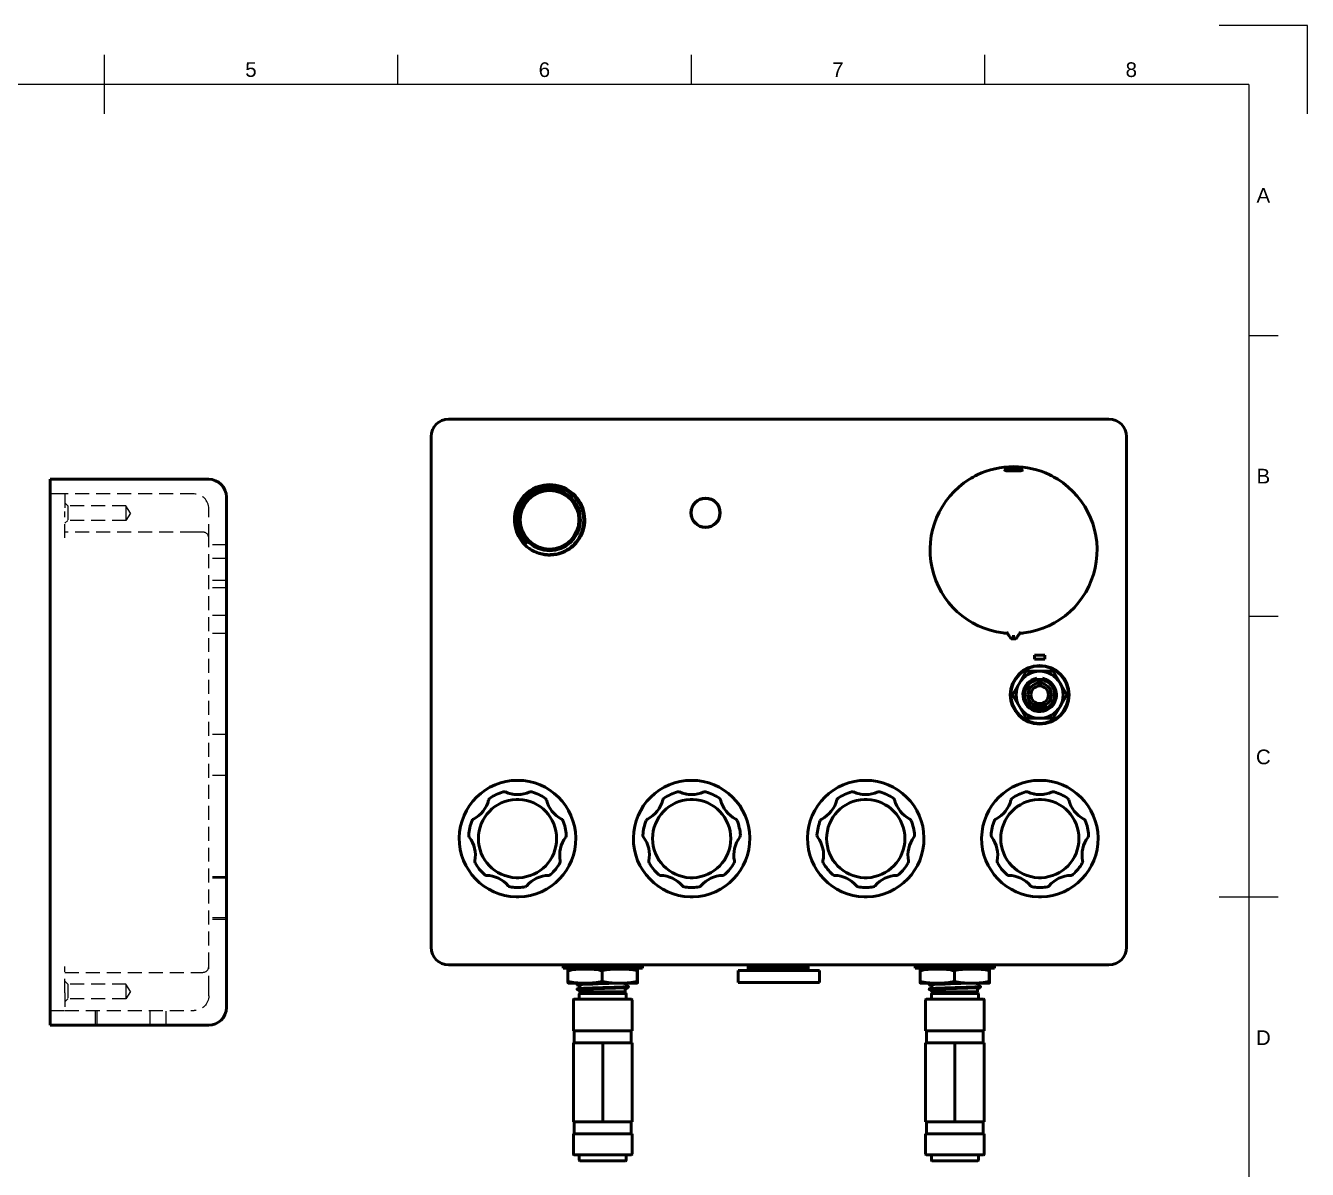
# Model space of a CAD drawing. Header units: millimetres. Extents: x 0 to 420, y 0 to 297.
# Drawn here: x 201.6 to 420, y 102.1 to 297 of the extents above; entities that cross this region are included whole.
import ezdxf
from ezdxf.enums import TextEntityAlignment as Align

# ---------------------------------------------------------------- set-up
doc = ezdxf.new("R2010")
doc.units = ezdxf.units.MM
doc.header["$LTSCALE"] = 0.75
doc.linetypes.add('HIDDEN2', pattern=[4.7625, 3.175, -1.5875])
for name, color, linetype, lineweight in [('BORDER', 7, 'Continuous', 25), ('Hidden', 7, 'HIDDEN2', 25), ('Visible', 7, 'Continuous', 50)]:
    doc.layers.add(name, color=color, linetype=linetype, lineweight=lineweight)
doc.styles.add('FusionTitle', font='arial.ttf')

# ---------------------------------------------------------------- blocks, each defined once
blk = doc.blocks.new('ISO_A3_SHEET')
at = {"layer": 'BORDER'}
for p, q in [((215, 292), (215, 282)), ((265, 292), (265, 287)), ((315, 292), (315, 287)), ((365, 292), (365, 287)), ((410, 287), (20, 287)), ((410, 287), (410, 10)), ((415, 244.16666), (410, 244.16666)), ((415, 196.33333), (410, 196.33333)), ((415, 148.5), (405, 148.5))]:
    blk.add_line(p, q, dxfattribs=at)
at = {"layer": 'Defpoints'}
for p, q in [((420, 297), (405, 297)), ((420, 282), (420, 297))]:
    blk.add_line(p, q, dxfattribs=at)
at = {"layer": 'BORDER', "style": 'FusionTitle'}
for s, p in [('5', (240, 289.5)), ('6', (290, 289.5)), ('7', (340, 289.5)), ('8', (390, 289.5)), ('A', (412.5, 268.08333)), ('B', (412.5, 220.25)), ('C', (412.5, 172.41667)), ('D', (412.5, 124.58334))]:
    blk.add_text(s, height=2.5, dxfattribs=at).set_placement(p, align=Align.MIDDLE)

msp = doc.modelspace()

# ---------------------------------------------------------------- linework, layer by layer
at = {"layer": 'Hidden', "extrusion": (1, -2e-16, 2.967e-13)}
for p, q in [((208.315, 217.213), (205.815, 217.213)), ((230.315, 217.213), (208.315, 217.213)), ((208.315, 217.213), (208.315, 214.213)), ((208.815, 215.213), (208.315, 215.713)), ((208.315, 209.713), (208.315, 214.213)), ((208.815, 215.213), (208.815, 212.713)), ((218.715, 215.213), (208.815, 215.213)), ((218.715, 215.213), (218.715, 212.713)), ((219.466, 213.963), (218.715, 215.213)), ((232.815, 213.713), (232.815, 214.713)), ((208.815, 212.713), (208.315, 212.213)), ((218.715, 212.713), (208.815, 212.713)), ((219.466, 213.963), (218.715, 212.713)), ((232.815, 209.713), (232.815, 213.713)), ((230.315, 210.713), (208.315, 210.713)), ((231.815, 210.713), (230.315, 210.713)), ((232.815, 136.713), (232.815, 209.713)), ((235.815, 208.533), (232.815, 208.533)), ((235.815, 206.233), (232.815, 206.233)), ((235.815, 202.442), (232.815, 202.442)), ((235.815, 201.233), (232.815, 201.233)), ((235.815, 196.533), (232.815, 196.533)), ((235.815, 193.442), (232.815, 193.442)), ((235.815, 176.233), (232.815, 176.233)), ((235.815, 169.233), (232.815, 169.233)), ((235.815, 151.983), (232.815, 151.983)), ((235.815, 151.733), (232.815, 151.733)), ((235.815, 144.983), (232.815, 144.983)), ((235.815, 144.733), (232.815, 144.733)), ((208.315, 132.213), (208.315, 136.713)), ((208.315, 135.713), (230.315, 135.713)), ((230.315, 135.713), (231.815, 135.713)), ((232.815, 132.713), (232.815, 136.713)), ((208.815, 133.713), (208.315, 134.213)), ((208.815, 133.713), (208.815, 131.213)), ((218.715, 133.713), (208.815, 133.713)), ((218.715, 133.713), (218.715, 131.213)), ((219.466, 132.463), (218.715, 133.713)), ((208.315, 132.213), (208.315, 129.213)), ((208.815, 131.213), (208.315, 130.713)), ((218.715, 131.213), (208.815, 131.213)), ((219.466, 132.463), (218.715, 131.213)), ((232.815, 131.713), (232.815, 132.713)), ((205.815, 129.213), (208.315, 129.213)), ((208.315, 129.213), (230.315, 129.213)), ((213.539, 126.713), (213.539, 129.213)), ((213.815, 126.713), (213.815, 129.213)), ((222.815, 126.713), (222.815, 129.213)), ((225.539, 126.713), (225.539, 129.213))]:
    msp.add_line(p, q, dxfattribs=at)
at = {"layer": 'Hidden'}
for centre, radius, start, end in [((230.315, 214.713), 2.5, 0, 90), ((231.815, 209.713), 1, 0, 90), ((231.815, 136.713), 1, 270, 0)]:
    msp.add_arc(centre, radius, start, end, dxfattribs=at)
at = {"layer": 'Hidden', "extrusion": (0, -2e-16, -1)}
msp.add_arc((-230.315, 131.713), 2.5, 180, 270, dxfattribs=at)
at = {"layer": 'Visible'}
for p, q in [((273.69, 229.979), (386.19, 229.979)), ((270.69, 139.979), (270.69, 226.979)), ((389.19, 226.979), (389.19, 139.979)), ((289.89, 218.388), (289.89, 218.715)), ((289.89, 218.105), (289.89, 218.388)), ((289.94, 218.399), (289.94, 218.723)), ((289.94, 218.399), (291.84, 218.399)), ((289.94, 217.999), (289.94, 218.399)), ((291.84, 218.399), (291.84, 218.723)), ((291.84, 217.999), (291.84, 218.399)), ((291.89, 218.715), (291.89, 218.414)), ((291.89, 218.414), (291.89, 218.105)), ((289.89, 218.105), (289.89, 217.949)), ((289.94, 217.999), (291.84, 217.999)), ((290.04, 217.799), (291.74, 217.799)), ((291.89, 217.949), (291.89, 218.105)), ((375.29, 189.749), (373.49, 189.749)), ((373.49, 189.049), (373.49, 189.749)), ((375.29, 189.049), (373.49, 189.049)), ((375.29, 189.049), (375.29, 189.749)), ((372.08, 186.999), (370.926, 184.999)), ((374.39, 186.999), (372.08, 186.999)), ((373.89, 185.637), (373.89, 185.805)), ((373.89, 185.499), (373.89, 185.637)), ((376.699, 186.999), (374.39, 186.999)), ((374.89, 185.665), (374.89, 185.805)), ((374.89, 185.665), (374.89, 185.499)), ((377.854, 184.999), (376.699, 186.999)), ((370.926, 184.999), (369.771, 182.999)), ((373.89, 185.249), (373.89, 185.499)), ((374.89, 185.249), (373.89, 185.249)), ((373.99, 185.568), (373.99, 185.487)), ((373.99, 185.487), (373.99, 185.299)), ((374.79, 185.299), (373.99, 185.299)), ((374.79, 185.487), (374.79, 185.568)), ((374.79, 185.487), (374.79, 185.299)), ((374.89, 185.499), (374.89, 185.249)), ((379.009, 182.999), (377.854, 184.999)), ((369.771, 182.999), (370.926, 180.999)), ((377.854, 180.999), (379.009, 182.999)), ((370.926, 180.999), (372.08, 178.999)), ((376.699, 178.999), (377.854, 180.999)), ((372.08, 178.999), (374.39, 178.999)), ((374.39, 178.999), (376.699, 178.999)), ((386.19, 136.979), (273.69, 136.979)), ((293.19, 136.829), (306.69, 136.829)), ((293.19, 136.409), (293.19, 136.829)), ((293.19, 136.409), (306.69, 136.409)), ((294.013, 134.139), (294.013, 135.979)), ((296.627, 136.279), (294.047, 136.279)), ((297.248, 136.279), (296.627, 136.279)), ((302.512, 136.279), (297.248, 136.279)), ((299.863, 134.139), (299.863, 135.979)), ((303.14, 136.279), (302.512, 136.279)), ((305.824, 136.279), (303.14, 136.279)), ((303.79, 136.848), (303.79, 136.916)), ((305.79, 134.139), (305.79, 135.979)), ((305.832, 136.279), (305.824, 136.279)), ((305.867, 134.139), (305.867, 135.979)), ((306.69, 136.409), (306.69, 136.829)), ((323.015, 135.999), (336.865, 135.999)), ((323.015, 133.999), (323.015, 135.999)), ((324.725, 136.979), (324.725, 136.728)), ((324.725, 136.728), (324.725, 136.346)), ((324.725, 136.346), (324.725, 135.999)), ((334.925, 136.726), (334.925, 136.979)), ((334.925, 136.348), (334.925, 136.726)), ((334.925, 135.999), (334.925, 136.348)), ((336.865, 133.999), (336.865, 135.999)), ((353.19, 136.829), (366.69, 136.829)), ((353.19, 136.409), (353.19, 136.829)), ((353.19, 136.409), (366.69, 136.409)), ((354.013, 134.139), (354.013, 135.979)), ((356.627, 136.279), (354.047, 136.279)), ((357.248, 136.279), (356.627, 136.279)), ((362.512, 136.279), (357.248, 136.279)), ((359.863, 134.139), (359.863, 135.979)), ((363.14, 136.279), (362.512, 136.279)), ((365.824, 136.279), (363.14, 136.279)), ((363.79, 136.848), (363.79, 136.916)), ((365.79, 134.139), (365.79, 135.979)), ((365.832, 136.279), (365.824, 136.279)), ((365.867, 134.139), (365.867, 135.979)), ((366.69, 136.409), (366.69, 136.829)), ((296.627, 133.879), (294.047, 133.879)), ((296.09, 133.206), (296.09, 133.275)), ((297.248, 133.879), (296.627, 133.879)), ((302.512, 133.879), (297.248, 133.879)), ((303.14, 133.879), (302.512, 133.879)), ((305.824, 133.879), (303.14, 133.879)), ((303.79, 133.608), (303.79, 133.676)), ((305.832, 133.879), (305.824, 133.879)), ((323.015, 133.999), (336.865, 133.999)), ((356.627, 133.879), (354.047, 133.879)), ((356.09, 133.206), (356.09, 133.275)), ((357.248, 133.879), (356.627, 133.879)), ((362.512, 133.879), (357.248, 133.879)), ((363.14, 133.879), (362.512, 133.879)), ((365.824, 133.879), (363.14, 133.879)), ((363.79, 133.608), (363.79, 133.676)), ((365.832, 133.879), (365.824, 133.879)), ((299.94, 131.129), (295.04, 131.129)), ((295.592, 132.78), (296.093, 132.47)), ((296.09, 132.469), (295.597, 132.775)), ((296.093, 133.208), (295.605, 132.905)), ((295.94, 131.129), (295.94, 132.029)), ((296.04, 132.129), (303.84, 132.129)), ((296.09, 132.379), (296.09, 132.469)), ((296.09, 132.379), (303.79, 132.379)), ((296.34, 132.129), (296.09, 132.379)), ((304.84, 131.129), (299.94, 131.129)), ((303.54, 132.129), (303.79, 132.379)), ((303.79, 132.379), (303.79, 132.866)), ((303.94, 131.129), (303.94, 132.029)), ((359.94, 131.129), (355.04, 131.129)), ((355.592, 132.78), (356.093, 132.47)), ((356.09, 132.469), (355.597, 132.775)), ((356.093, 133.208), (355.605, 132.905)), ((355.94, 131.129), (355.94, 132.029)), ((356.04, 132.129), (363.84, 132.129)), ((356.09, 132.379), (356.09, 132.469)), ((356.09, 132.379), (363.79, 132.379)), ((356.34, 132.129), (356.09, 132.379)), ((364.84, 131.129), (359.94, 131.129)), ((363.54, 132.129), (363.79, 132.379)), ((363.79, 132.379), (363.79, 132.866)), ((363.94, 131.129), (363.94, 132.029)), ((294.94, 131.029), (294.94, 125.729)), ((304.94, 125.729), (304.94, 131.029)), ((354.94, 131.029), (354.94, 125.729)), ((364.94, 125.729), (364.94, 131.029)), ((294.99, 125.729), (294.94, 125.729)), ((294.99, 125.729), (299.89, 125.729)), ((295.09, 125.729), (295.09, 123.729)), ((299.99, 125.729), (299.89, 125.729)), ((299.99, 125.729), (304.89, 125.729)), ((304.79, 123.729), (304.79, 125.729)), ((304.94, 125.729), (304.89, 125.729)), ((354.99, 125.729), (354.94, 125.729)), ((354.99, 125.729), (359.89, 125.729)), ((355.09, 125.729), (355.09, 123.729)), ((359.99, 125.729), (359.89, 125.729)), ((359.99, 125.729), (364.89, 125.729)), ((364.79, 123.729), (364.79, 125.729)), ((364.94, 125.729), (364.89, 125.729)), ((299.94, 123.729), (294.94, 123.729)), ((294.94, 110.229), (294.94, 123.729)), ((304.94, 123.729), (299.94, 123.729)), ((299.94, 110.229), (299.94, 123.729)), ((304.94, 110.229), (304.94, 123.729)), ((359.94, 123.729), (354.94, 123.729)), ((354.94, 110.229), (354.94, 123.729)), ((364.94, 123.729), (359.94, 123.729)), ((359.94, 110.229), (359.94, 123.729)), ((364.94, 110.229), (364.94, 123.729)), ((294.94, 110.229), (299.94, 110.229)), ((295.09, 110.229), (295.09, 108.229)), ((299.94, 110.229), (304.94, 110.229)), ((304.79, 108.229), (304.79, 110.229)), ((354.94, 110.229), (359.94, 110.229)), ((355.09, 110.229), (355.09, 108.229)), ((359.94, 110.229), (364.94, 110.229)), ((364.79, 108.229), (364.79, 110.229)), ((294.94, 108.229), (294.99, 108.229)), ((294.94, 108.229), (294.94, 104.729)), ((299.89, 108.229), (294.99, 108.229)), ((299.89, 108.229), (299.99, 108.229)), ((304.89, 108.229), (299.99, 108.229)), ((304.89, 108.229), (304.94, 108.229)), ((304.94, 104.729), (304.94, 108.229)), ((354.94, 108.229), (354.99, 108.229)), ((354.94, 108.229), (354.94, 104.729)), ((359.89, 108.229), (354.99, 108.229)), ((359.89, 108.229), (359.99, 108.229)), ((364.89, 108.229), (359.99, 108.229)), ((364.89, 108.229), (364.94, 108.229)), ((364.94, 104.729), (364.94, 108.229)), ((295.04, 104.629), (299.94, 104.629)), ((295.94, 104.629), (295.94, 103.729)), ((303.84, 103.629), (296.04, 103.629)), ((299.94, 104.629), (304.84, 104.629)), ((303.94, 104.629), (303.94, 103.729)), ((355.04, 104.629), (359.94, 104.629)), ((355.94, 104.629), (355.94, 103.729)), ((363.84, 103.629), (356.04, 103.629)), ((359.94, 104.629), (364.84, 104.629)), ((363.94, 104.629), (363.94, 103.729))]:
    msp.add_line(p, q, dxfattribs=at)
at = {"layer": 'Visible', "extrusion": (1, -2e-16, 2.967e-13)}
for p, q in [((205.815, 219.713), (232.815, 219.713)), ((205.815, 219.713), (205.815, 216.713)), ((205.815, 216.713), (205.815, 129.713)), ((235.815, 216.713), (235.815, 129.713)), ((205.815, 129.713), (205.815, 126.713)), ((232.815, 126.713), (205.815, 126.713))]:
    msp.add_line(p, q, dxfattribs=at)
at = {"layer": 'Visible', "extrusion": (0, 0, -1)}
for centre, radius in [((-290.89, 212.799), 5), ((-317.46, 213.999), 2.5), ((-317.46, 213.999), 2.45), ((-374.39, 182.999), 5), ((-374.39, 182.999), 4.9), ((-374.39, 182.999), 2), ((-374.39, 182.999), 1.5)]:
    msp.add_circle(centre, radius, dxfattribs=at)
at = {"layer": 'Visible'}
for centre, radius, start, end in [((273.69, 226.979), 3, 90, 180), ((290.89, 212.799), 6, 99.59407, 150.17132), ((290.89, 212.799), 6, 215.77411, 80.40593), ((290.959, 212.834), 5.656, 100.90139, 143.79218), ((369.94, 207.645), 14.224, 115.78057, 121.96822), ((363.774, 220.41), 0.0469, 95.89875, 115.49449), ((376.106, 220.41), 0.0469, 64.50551, 84.10125), ((369.94, 207.645), 14.224, 58.03178, 64.21943), ((290.89, 212.799), 5.25, 102.63926, 77.36074), ((289.7, 218.096), 0.179, 283.24903, 304.74413), ((290.04, 217.949), 0.15, 180, 270), ((291.74, 217.949), 0.15, 270, 0), ((292.08, 218.097), 0.18, 235.25529, 256.69651), ((290.837, 213.096), 5.809, 152.45198, 229.33693), ((290.89, 212.799), 5.621, 143.08706, 226.95411), ((369.94, 207.644), 14.223, 262.81455, 265.73131), ((370.083, 193.563), 1.038, 216.2448, 222.68348), ((369.796, 193.563), 1.038, 317.31652, 323.7552), ((351.084, 207.281), 24.24, 323.75556, 325.23887), ((369.94, 207.644), 14.223, 274.26869, 277.18545), ((374.39, 182.999), 2.85, 100.10418, 252.43099), ((374.39, 182.999), 2.85, 335.56936, 79.89583), ((374.39, 182.999), 2.6, 78.91251, 101.08749), ((374.39, 182.999), 2.5, 99.2069, 101.53696), ((374.39, 186.121), 0.75, 237.76905, 302.23095), ((374.39, 182.999), 2.5, 78.46304, 80.7931), ((374.218, 183.127), 2.448, 207.03375, 262.56275), ((374.6, 183.037), 2.44, 253.35908, 309.09359), ((285.423, 171), 5.001, 245.51907, 294.48093), ((315.09, 171), 5.001, 245.51907, 294.48093), ((344.756, 171), 5.001, 245.51907, 294.48093), ((374.423, 171), 5.001, 245.51907, 294.48093), ((275.649, 166.293), 5.001, 296.94764, 345.9095), ((295.197, 166.293), 5.001, 194.0905, 243.05236), ((305.316, 166.293), 5.001, 296.94764, 345.9095), ((324.864, 166.293), 5.001, 194.0905, 243.05236), ((334.982, 166.293), 5.001, 296.94764, 345.9095), ((354.531, 166.293), 5.001, 194.0905, 243.05236), ((364.649, 166.293), 5.001, 296.94764, 345.9095), ((384.197, 166.293), 5.001, 194.0905, 243.05236), ((273.235, 155.717), 5.001, 348.37621, 37.33808), ((297.611, 155.717), 5.001, 142.66192, 191.62379), ((302.902, 155.717), 5.001, 348.37621, 37.33808), ((327.278, 155.717), 5.001, 142.66192, 191.62379), ((332.568, 155.717), 5.001, 348.37621, 37.33808), ((356.945, 155.717), 5.001, 142.66192, 191.62379), ((362.235, 155.717), 5.001, 348.37621, 37.33808), ((386.611, 155.717), 5.001, 142.66192, 191.62379), ((279.999, 147.235), 5.001, 39.80478, 88.76665), ((290.847, 147.235), 5.001, 91.23335, 140.19522), ((309.666, 147.235), 5.001, 39.80478, 88.76665), ((320.514, 147.235), 5.001, 91.23335, 140.19522), ((339.332, 147.235), 5.001, 39.80478, 88.76665), ((350.181, 147.235), 5.001, 91.23335, 140.19522), ((368.999, 147.235), 5.001, 39.80478, 88.76665), ((379.847, 147.235), 5.001, 91.23335, 140.19522), ((285.423, 158.499), 8.334, 261.20051, 268.28108), ((285.423, 158.499), 8.334, 268.28108, 271.71892), ((285.423, 158.499), 8.334, 271.71892, 278.79949), ((315.09, 158.499), 8.334, 261.20051, 268.28108), ((315.09, 158.499), 8.334, 268.28108, 271.71892), ((315.09, 158.499), 8.334, 271.71892, 278.79949), ((344.756, 158.499), 8.334, 261.20051, 268.28108), ((344.756, 158.499), 8.334, 268.28108, 271.71892), ((344.756, 158.499), 8.334, 271.71892, 278.79949), ((374.423, 158.499), 8.334, 261.20051, 268.28108), ((374.423, 158.499), 8.334, 268.28108, 271.71892), ((374.423, 158.499), 8.334, 271.71892, 278.79949), ((273.69, 139.979), 3, 180, 270), ((386.19, 139.979), 3, 270, 0), ((296.46, 126.089), 10.19, 89.05739, 103.89837), ((297.415, 126.089), 10.19, 76.10163, 90.94261), ((302.342, 125.826), 10.454, 89.06703, 103.7212), ((303.311, 125.826), 10.454, 76.2788, 90.93297), ((330.016, 1335.496), 1198.78, 269.747122, 270.23465), ((330.015, -1062.021), 1198.379, 89.765262, 90.252953), ((356.46, 126.089), 10.19, 89.05739, 103.89837), ((357.415, 126.089), 10.19, 76.10163, 90.94261), ((362.342, 125.826), 10.454, 89.06703, 103.7212), ((363.311, 125.826), 10.454, 76.2788, 90.93297), ((296.411, 145.112), 11.234, 257.67215, 271.10512), ((308.566, -93.154), 227.106, 91.46408, 93.2756), ((297.464, 145.112), 11.234, 268.89488, 282.32785), ((302.292, 145.404), 11.527, 257.83006, 271.0926), ((303.36, 145.404), 11.527, 268.9074, 282.16994), ((304.24, 133.24), 0.0794, 305.82611, 359.49548), ((356.411, 145.112), 11.234, 257.67215, 271.10512), ((368.566, -93.154), 227.106, 91.46408, 93.2756), ((357.464, 145.112), 11.234, 268.89488, 282.32785), ((362.292, 145.404), 11.527, 257.83006, 271.0926), ((363.36, 145.404), 11.527, 268.9074, 282.16994), ((364.24, 133.24), 0.0794, 305.82611, 359.49548), ((295.04, 131.029), 0.1, 90, 180), ((295.636, 132.839), 0.0729, 127.36121, 233.4279), ((295.643, 132.84), 0.0798, 186.74425, 234.08334), ((304.84, 131.029), 0.1, 0, 90), ((355.04, 131.029), 0.1, 90, 180), ((355.636, 132.839), 0.0729, 127.36121, 233.4279), ((355.643, 132.84), 0.0798, 186.74425, 234.08334), ((364.84, 131.029), 0.1, 0, 90), ((295.04, 104.729), 0.1, 180, 270), ((304.84, 104.729), 0.1, 270, 0), ((355.04, 104.729), 0.1, 180, 270), ((364.84, 104.729), 0.1, 270, 0)]:
    msp.add_arc(centre, radius, start, end, dxfattribs=at)
at = {"layer": 'Visible', "extrusion": (0, 0, -1)}
for centre, radius, start, end in [((-386.19, 226.979), 3, 90, 180), ((-369.94, 207.645), 14.224, 64.21943, 115.78057), ((-290.89, 212.799), 6, 80.40592, 99.59406), ((-369.94, 207.645), 14.224, 277.18541, 58.03178), ((-369.94, 207.645), 14.224, 121.96822, 262.81459), ((-290.89, 212.799), 6, 324.22588, 29.82868), ((-388.795, 207.281), 24.24, 323.75556, 325.23887), ((-374.39, 182.999), 4, 30, 90), ((-374.39, 182.999), 4, 90, 150), ((-374.39, 182.999), 4, 330, 30), ((-374.39, 182.999), 2.55, 337.29234, 78.69227), ((-374.39, 182.999), 2.55, 101.30773, 226.70767), ((-374.39, 182.999), 4, 150, 210), ((-374.39, 182.999), 2.85, 204.43063, 287.56902), ((-374.39, 182.999), 4, 270, 330), ((-374.39, 182.999), 4, 210, 270), ((-285.423, 158.499), 9.922, 271.44383, 268.55617), ((-315.09, 158.499), 9.922, 271.44383, 268.55617), ((-344.756, 158.499), 9.922, 271.44383, 268.55617), ((-374.423, 158.499), 9.922, 271.44383, 268.55617), ((-285.423, 158.499), 8.334, 55.48623, 73.0852), ((-285.423, 158.499), 8.334, 106.9148, 124.51377), ((-315.09, 158.499), 8.334, 55.48623, 73.0852), ((-315.09, 158.499), 8.334, 106.9148, 124.51377), ((-344.756, 158.499), 8.334, 55.48623, 73.0852), ((-344.756, 158.499), 8.334, 106.9148, 124.51377), ((-374.423, 158.499), 8.334, 55.48623, 73.0852), ((-374.423, 158.499), 8.334, 106.9148, 124.51377), ((-285.423, 158.499), 6.667, 272.14883, 87.85117), ((-285.423, 158.499), 6.667, 87.85117, 92.14883), ((-285.423, 158.499), 6.667, 92.14883, 267.85117), ((-315.09, 158.499), 6.667, 272.14883, 87.85117), ((-315.09, 158.499), 6.667, 87.85117, 92.14883), ((-315.09, 158.499), 6.667, 92.14883, 267.85117), ((-344.756, 158.499), 6.667, 272.14883, 87.85117), ((-344.756, 158.499), 6.667, 87.85117, 92.14883), ((-344.756, 158.499), 6.667, 92.14883, 267.85117), ((-374.423, 158.499), 6.667, 272.14883, 87.85117), ((-374.423, 158.499), 6.667, 87.85117, 92.14883), ((-374.423, 158.499), 6.667, 92.14883, 267.85117), ((-285.423, 158.499), 8.334, 4.05766, 21.65663), ((-285.423, 158.499), 8.334, 158.34337, 175.94234), ((-315.09, 158.499), 8.334, 4.05766, 21.65663), ((-315.09, 158.499), 8.334, 158.34337, 175.94234), ((-344.756, 158.499), 8.334, 4.05766, 21.65663), ((-344.756, 158.499), 8.334, 158.34337, 175.94234), ((-374.423, 158.499), 8.334, 4.05766, 21.65663), ((-374.423, 158.499), 8.334, 158.34337, 175.94234), ((-285.423, 158.499), 8.334, 312.62908, 330.22806), ((-285.423, 158.499), 8.334, 209.77194, 227.37091), ((-315.09, 158.499), 8.334, 312.62908, 330.22806), ((-315.09, 158.499), 8.334, 209.77194, 227.37091), ((-344.756, 158.499), 8.334, 312.62908, 330.22806), ((-344.756, 158.499), 8.334, 209.77194, 227.37091), ((-374.423, 158.499), 8.334, 312.62908, 330.22806), ((-374.423, 158.499), 8.334, 209.77194, 227.37091), ((-285.423, 158.499), 6.667, 267.85117, 272.14883), ((-315.09, 158.499), 6.667, 267.85117, 272.14883), ((-344.756, 158.499), 6.667, 267.85117, 272.14883), ((-374.423, 158.499), 6.667, 267.85117, 272.14883), ((-285.423, 158.499), 9.922, 268.55617, 271.44383), ((-315.09, 158.499), 9.922, 268.55617, 271.44383), ((-344.756, 158.499), 9.922, 268.55617, 271.44383), ((-374.423, 158.499), 9.922, 268.55617, 271.44383), ((-296.04, 132.029), 0.1, 0, 90), ((-303.84, 132.029), 0.1, 90, 180), ((-356.04, 132.029), 0.1, 0, 90), ((-363.84, 132.029), 0.1, 90, 180), ((-296.04, 103.729), 0.1, 270, 0), ((-303.84, 103.729), 0.1, 180, 270), ((-356.04, 103.729), 0.1, 270, 0), ((-363.84, 103.729), 0.1, 180, 270)]:
    msp.add_arc(centre, radius, start, end, dxfattribs=at)
at = {"layer": 'Visible', "extrusion": (0, -2e-16, -1)}
for centre, start, end in [((-232.815, 216.713), 90, 180), ((-232.815, 129.713), 180, 270)]:
    msp.add_arc(centre, 3, start, end, dxfattribs=at)
at = {"layer": 'Visible'}
for centre, major_axis, ratio, start_param, end_param in [((363.565, 220.281), (0.453, 0.269), 0.0754463, 1.3668216, 1.6302731), ((376.314, 220.281), (-0.453, 0.269), 0.0754463, 4.6529122, 4.9163637), ((283.143, 165.992), (0.208, 0.457), 0.99743, -0.0001919, 0.7209837), ((312.809, 165.992), (0.208, 0.457), 0.99743, -0.0001919, 0.7209837), ((342.476, 165.992), (0.208, 0.457), 0.99743, -0.0001919, 0.7209837), ((372.143, 165.992), (0.208, 0.457), 0.99743, -0.0001919, 0.7209837), ((289.86, 164.954), (0.487, 0.122), 0.99743, -0.0001919, 0.7209838), ((319.527, 164.954), (0.487, 0.122), 0.99743, -0.0001919, 0.7209838), ((349.193, 164.954), (0.487, 0.122), 0.99743, -0.0001919, 0.7209838), ((378.86, 164.954), (0.487, 0.122), 0.99743, -0.0001919, 0.7209838), ((278.143, 161.388), (-0.227, 0.447), 0.99743, -0.0001919, 0.7209838), ((307.809, 161.388), (-0.227, 0.447), 0.99743, -0.0001919, 0.7209838), ((337.476, 161.388), (-0.227, 0.447), 0.99743, -0.0001919, 0.7209838), ((367.143, 161.388), (-0.227, 0.447), 0.99743, -0.0001919, 0.7209838), ((293.236, 159.054), (-0.399, 0.304), 0.99743, 3.1414007, 3.8625764), ((322.903, 159.054), (-0.399, 0.304), 0.99743, 3.1414007, 3.8625764), ((352.57, 159.054), (-0.399, 0.304), 0.99743, 3.1414007, 3.8625764), ((382.236, 159.054), (-0.399, 0.304), 0.99743, 3.1414007, 3.8625764), ((278.625, 154.608), (-0.492, 0.101), 0.99743, -0.0001919, 0.7209838), ((308.291, 154.608), (-0.492, 0.101), 0.99743, -0.0001919, 0.7209838), ((337.958, 154.608), (-0.492, 0.101), 0.99743, -0.0001919, 0.7209838), ((367.625, 154.608), (-0.492, 0.101), 0.99743, -0.0001919, 0.7209838), ((290.729, 152.737), (-0.011, 0.502), 0.99743, 3.1414007, 3.8625764), ((320.396, 152.737), (-0.011, 0.502), 0.99743, 3.1414007, 3.8625764), ((350.062, 152.737), (-0.011, 0.502), 0.99743, 3.1414007, 3.8625764), ((379.729, 152.737), (-0.011, 0.502), 0.99743, 3.1414007, 3.8625764), ((284.226, 150.758), (0.386, 0.321), 0.99743, 3.1414007, 3.8625764), ((313.893, 150.758), (0.386, 0.321), 0.99743, 3.1414007, 3.8625764), ((343.56, 150.758), (0.386, 0.321), 0.99743, 3.1414007, 3.8625764), ((373.226, 150.758), (0.386, 0.321), 0.99743, 3.1414007, 3.8625764)]:
    msp.add_ellipse(centre, major_axis=major_axis, ratio=ratio, start_param=start_param, end_param=end_param, dxfattribs=at)
at = {"layer": 'Visible', "extrusion": (0, 0, -1)}
for centre, major_axis, start_param, end_param in [((287.703, 165.992), (-0.208, 0.457), -0.0001769, 0.7209687), ((317.37, 165.992), (-0.208, 0.457), -0.0001769, 0.7209687), ((347.037, 165.992), (-0.208, 0.457), -0.0001769, 0.7209687), ((376.703, 165.992), (-0.208, 0.457), -0.0001769, 0.7209687), ((280.986, 164.954), (-0.487, 0.122), -0.0001919, 0.7209838), ((310.653, 164.954), (-0.487, 0.122), -0.0001919, 0.7209838), ((340.319, 164.954), (-0.487, 0.122), -0.0001919, 0.7209838), ((369.986, 164.954), (-0.487, 0.122), -0.0001919, 0.7209838), ((292.704, 161.388), (0.227, 0.447), -0.0001919, 0.7209837), ((322.37, 161.388), (0.227, 0.447), -0.0001919, 0.7209837), ((352.037, 161.388), (0.227, 0.447), -0.0001919, 0.7209837), ((381.704, 161.388), (0.227, 0.447), -0.0001919, 0.7209837), ((277.61, 159.054), (0.399, 0.304), 3.1414007, 3.8625764), ((307.277, 159.054), (0.399, 0.304), 3.1414007, 3.8625764), ((336.943, 159.054), (0.399, 0.304), 3.1414007, 3.8625764), ((366.61, 159.054), (0.399, 0.304), 3.1414007, 3.8625764), ((292.221, 154.608), (0.492, 0.101), -0.0001919, 0.7209837), ((321.888, 154.608), (0.492, 0.101), -0.0001919, 0.7209837), ((351.555, 154.608), (0.492, 0.101), -0.0001919, 0.7209837), ((381.221, 154.608), (0.492, 0.101), -0.0001919, 0.7209837), ((280.117, 152.737), (0.011, 0.502), 3.1414007, 3.8625764), ((309.784, 152.737), (0.011, 0.502), 3.1414007, 3.8625764), ((339.451, 152.737), (0.011, 0.502), 3.1414007, 3.8625764), ((369.117, 152.737), (0.011, 0.502), 3.1414007, 3.8625764), ((286.62, 150.758), (-0.386, 0.321), 3.1414007, 3.8625764), ((316.287, 150.758), (-0.386, 0.321), 3.1414007, 3.8625764), ((345.953, 150.758), (-0.386, 0.321), 3.1414007, 3.8625764), ((375.62, 150.758), (-0.386, 0.321), 3.1414007, 3.8625764)]:
    msp.add_ellipse(centre, major_axis=major_axis, ratio=0.99743, start_param=start_param, end_param=end_param, dxfattribs=at)
at = {"layer": 'Visible'}
for points, degree, knots in [([(371.012, 221.395), (371.143, 221.371), (371.256, 221.342), (371.406, 221.288), (371.442, 221.262), (371.437, 221.223), (371.398, 221.206), (371.243, 221.184), (371.127, 221.177), (370.861, 221.17), (370.693, 221.169), (370.326, 221.169), (370.127, 221.169), (369.753, 221.169), (369.553, 221.169), (369.186, 221.169), (369.018, 221.17), (368.752, 221.177), (368.636, 221.184), (368.481, 221.206), (368.442, 221.223), (368.44, 221.242), (368.438, 221.262), (368.474, 221.288), (368.625, 221.343), (368.74, 221.372), (369.006, 221.421), (369.175, 221.444), (369.546, 221.476), (369.749, 221.484), (370.13, 221.484), (370.333, 221.476), (370.705, 221.444), (370.874, 221.421), (371.008, 221.396), (371.01, 221.396), (371.012, 221.395)], 3, [-0.56310101, -0.56310101, -0.56310101, -0.56310101, -0.50646678, -0.50646678, -0.4490645, -0.4490645, -0.39287601, -0.39287601, -0.33668752, -0.33668752, -0.28060989, -0.28060989, -0.22453225, -0.22453225, -0.16845462, -0.16845462, -0.11237698, -0.11237698, -0.05618849, -0.05618849, 0, 0, 0, 0.05740228, 0.05740228, 0.11480456, 0.11480456, 0.17196801, 0.17196801, 0.22913146, 0.22913146, 0.28629491, 0.28629491, 0.34345836, 0.34345836, 0.34422642, 0.34422642, 0.34422642, 0.34422642]), ([(286.022, 209.291), (286.463, 208.695), (287.013, 208.183), (288.244, 207.408), (288.908, 207.14), (290.372, 206.835), (291.168, 206.828), (292.691, 207.123), (293.406, 207.413), (294.695, 208.255), (295.258, 208.807), (296.114, 210.07), (296.41, 210.761), (296.73, 212.241), (296.744, 213.02), (296.47, 214.502), (296.198, 215.195), (295.398, 216.46), (294.866, 217.019), (293.89, 217.702), (293.513, 217.908), (292.722, 218.229), (292.31, 218.345), (291.89, 218.414)], 3, [-2.311851, -2.311851, -2.311851, -2.311851, -2.0855158, -2.0855158, -1.8696363, -1.8696363, -1.6309214, -1.6309214, -1.3996356, -1.3996356, -1.1641921, -1.1641921, -0.939058, -0.939058, -0.7070614, -0.7070614, -0.4852645, -0.4852645, -0.2563315, -0.2563315, -0.127868, -0.127868, -0.000001, -0.000001, -0.000001, -0.000001]), ([(363.769, 220.457), (363.77, 220.457), (363.771, 220.457), (363.771, 220.456), (363.77, 220.455), (363.767, 220.452), (363.763, 220.449), (363.751, 220.44), (363.739, 220.432), (363.709, 220.412), (363.681, 220.395), (363.637, 220.369)], 3, [0.000001163, 0.000001163, 0.000001163, 0.000001163, 0.001373218, 0.001373218, 0.002881044, 0.002881044, 0.006182272, 0.006182272, 0.012229, 0.012229, 0.018958912, 0.018958912, 0.018958912, 0.018958912]), ([(376.243, 220.369), (376.199, 220.395), (376.17, 220.412), (376.14, 220.432), (376.129, 220.44), (376.117, 220.449), (376.113, 220.452), (376.11, 220.455), (376.109, 220.456), (376.109, 220.457), (376.109, 220.457), (376.111, 220.457)], 3, [0, 0, 0, 0, 0.017422547, 0.017422547, 0.033076907, 0.033076907, 0.041623584, 0.041623584, 0.045527256, 0.045527256, 0.049079411, 0.049079411, 0.049079411, 0.049079411]), ([(289.802, 217.949), (289.81, 217.954), (289.817, 217.96), (289.839, 217.979), (289.851, 217.994), (289.872, 218.028), (289.881, 218.049), (289.888, 218.082), (289.89, 218.094), (289.89, 218.105)], 3, [0.028736417, 0.028736417, 0.028736417, 0.028736417, 0.031531211, 0.031531211, 0.037946924, 0.037946924, 0.046220699, 0.046220699, 0.050745482, 0.050745482, 0.050745482, 0.050745482]), ([(291.89, 218.105), (291.89, 218.094), (291.891, 218.082), (291.898, 218.049), (291.907, 218.028), (291.928, 217.994), (291.941, 217.979), (291.963, 217.96), (291.97, 217.954), (291.977, 217.949)], 3, [0.060550123, 0.060550123, 0.060550123, 0.060550123, 0.065074907, 0.065074907, 0.073348682, 0.073348682, 0.079764394, 0.079764394, 0.082559188, 0.082559188, 0.082559188, 0.082559188]), ([(368.798, 193.663), (368.798, 193.663), (368.798, 193.662), (368.808, 193.643), (368.836, 193.588), (368.866, 193.515), (368.875, 193.487), (368.872, 193.472)], 3, [-0.000296602, -0.000296602, -0.000296602, -0.000296602, 0, 0, 0.009768534, 0.009768534, 0.015152834, 0.015152834, 0.015152834, 0.015152834]), ([(369.559, 192.532), (369.528, 192.573), (369.494, 192.621), (369.42, 192.721), (369.371, 192.788), (369.32, 192.859)], 3, [0, 0, 0, 0, 0.040257932, 0.040257932, 0.080414391, 0.080414391, 0.080414391, 0.080414391]), ([(369.69, 192.532), (369.665, 192.532), (369.643, 192.532), (369.6, 192.532), (369.578, 192.532), (369.559, 192.532)], 3, [0, 0, 0, 0, 0.017085385, 0.017085385, 0.036527654, 0.036527654, 0.036527654, 0.036527654]), ([(369.94, 192.532), (369.913, 192.532), (369.888, 192.532), (369.839, 192.532), (369.815, 192.532), (369.754, 192.532), (369.719, 192.532), (369.69, 192.532)], 3, [0.000001012, 0.000001012, 0.000001012, 0.000001012, 0.009590277, 0.009590277, 0.021010062, 0.021010062, 0.041826968, 0.041826968, 0.041826968, 0.041826968]), ([(369.94, 192.532), (369.94, 192.533), (369.94, 192.534), (369.94, 192.534), (369.94, 192.557), (369.94, 192.581), (369.94, 192.605), (369.94, 192.62), (369.94, 192.636), (369.94, 192.652), (369.94, 192.687), (369.94, 192.724), (369.94, 192.762), (369.94, 192.781), (369.94, 192.801), (369.94, 192.821), (369.94, 192.877), (369.94, 192.938), (369.94, 193), (369.94, 193.042), (369.94, 193.087), (369.94, 193.132), (369.94, 193.134), (369.94, 193.136), (369.94, 193.137)], 3, [0, 0, 0, 0, 0.00608513, 0.00608513, 0.00608513, 0.14782075, 0.14782075, 0.14782075, 0.2370786, 0.2370786, 0.2370786, 0.43497268, 0.43497268, 0.43497268, 0.53203756, 0.53203756, 0.53203756, 0.80775876, 0.80775876, 0.80775876, 0.99366622, 0.99366622, 0.99366622, 0.99999821, 0.99999821, 0.99999821, 0.99999821]), ([(370.19, 192.532), (370.16, 192.532), (370.125, 192.532), (370.064, 192.532), (370.04, 192.532), (369.992, 192.532), (369.967, 192.532), (369.94, 192.532)], 3, [0.000027491, 0.000027491, 0.000027491, 0.000027491, 0.020798869, 0.020798869, 0.032207045, 0.032207045, 0.041785761, 0.041785761, 0.041785761, 0.041785761]), ([(370.321, 192.532), (370.302, 192.532), (370.282, 192.532), (370.24, 192.532), (370.216, 192.532), (370.19, 192.532)], 3, [0, 0, 0, 0, 0.018277221, 0.018277221, 0.036517649, 0.036517649, 0.036517649, 0.036517649]), ([(370.56, 192.859), (370.508, 192.788), (370.459, 192.721), (370.386, 192.62), (370.351, 192.573), (370.321, 192.532)], 3, [0.000002663, 0.000002663, 0.000002663, 0.000002663, 0.035716349, 0.035716349, 0.071400431, 0.071400431, 0.071400431, 0.071400431]), ([(371.007, 193.472), (371.005, 193.487), (371.014, 193.515), (371.043, 193.588), (371.071, 193.643), (371.081, 193.662), (371.081, 193.663), (371.082, 193.663)], 3, [-0.01512192, -0.01512192, -0.01512192, -0.01512192, -0.009749674, -0.009749674, 0, 0, 0.000295913, 0.000295913, 0.000295913, 0.000295913]), ([(372.037, 182.014), (371.897, 182.323), (371.82, 182.656), (371.799, 183.332), (371.855, 183.669), (372.094, 184.305), (372.276, 184.598), (372.691, 185.046), (372.902, 185.213), (373.371, 185.481), (373.625, 185.579), (373.89, 185.637)], 3, [-0.46770936, -0.46770936, -0.46770936, -0.46770936, -0.36595494, -0.36595494, -0.26449286, -0.26449286, -0.16190445, -0.16190445, -0.08129609, -0.08129609, -0.000001, -0.000001, -0.000001, -0.000001]), ([(376.985, 181.82), (377.069, 182.02), (377.135, 182.227), (377.182, 182.44), (377.209, 182.656), (377.216, 182.874), (377.191, 183.304), (377.159, 183.516), (377.107, 183.725), (377.036, 183.929), (376.948, 184.124), (376.739, 184.491), (376.619, 184.663), (376.484, 184.824), (376.335, 184.971), (376.174, 185.105), (375.836, 185.336), (375.66, 185.435), (375.475, 185.518), (375.284, 185.585), (375.088, 185.634), (374.89, 185.665)], 6, [0, 0, 0, 0, 0, 0, 0, 0.25560169, 0.25560169, 0.25560169, 0.25560169, 0.25560169, 0.50870774, 0.50870774, 0.50870774, 0.50870774, 0.50870774, 0.75590702, 0.75590702, 0.75590702, 0.75590702, 0.75590702, 0.99514608, 0.99514608, 0.99514608, 0.99514608, 0.99514608, 0.99514608, 0.99514608]), ([(376.138, 181.143), (375.989, 180.968), (375.821, 180.808), (375.635, 180.667), (375.435, 180.546), (375.223, 180.447), (374.769, 180.29), (374.526, 180.234), (374.276, 180.206), (374.025, 180.204), (373.775, 180.23), (373.529, 180.282)], 6, [0, 0, 0, 0, 0, 0, 0, 0.4850617, 0.4850617, 0.4850617, 0.4850617, 0.4850617, 1, 1, 1, 1, 1, 1, 1]), ([(294.047, 136.279), (294.044, 136.276), (294.041, 136.269), (294.038, 136.259), (294.035, 136.245), (294.03, 136.215), (294.029, 136.203), (294.027, 136.19), (294.025, 136.175), (294.023, 136.144), (294.021, 136.129), (294.02, 136.112), (294.019, 136.095), (294.017, 136.058), (294.016, 136.04), (294.015, 136.021), (294.014, 136.001), (294.013, 135.979)], 5, [0, 0, 0, 0, 0, 0, 0.4411389, 0.4411389, 0.4411389, 0.4411389, 0.6676521, 0.6676521, 0.6676521, 0.6676521, 0.8465043, 0.8465043, 0.8465043, 0.8465043, 1, 1, 1, 1, 1, 1]), ([(295.583, 136.829), (295.578, 136.834), (295.572, 136.84), (295.564, 136.858), (295.56, 136.869), (295.559, 136.897), (295.564, 136.912), (295.577, 136.934), (295.584, 136.941), (295.595, 136.95), (295.6, 136.952), (295.604, 136.955)], 3, [0.004783492, 0.004783492, 0.004783492, 0.004783492, 0.011526705, 0.011526705, 0.018354452, 0.018354452, 0.027591295, 0.027591295, 0.036450413, 0.036450413, 0.044110179, 0.044110179, 0.044110179, 0.044110179]), ([(302.142, 136.409), (301.893, 136.4), (301.633, 136.392), (301.364, 136.383), (301.087, 136.375), (300.804, 136.366), (300.517, 136.357), (300.228, 136.349), (299.681, 136.333), (299.422, 136.325), (299.165, 136.317), (298.911, 136.31), (298.661, 136.302), (298.416, 136.294), (298.178, 136.287), (297.948, 136.279)], 8, [1.0390076, 1.0390076, 1.0390076, 1.0390076, 1.0390076, 1.0390076, 1.0390076, 1.0390076, 1.0390076, 1.570977, 1.570977, 1.570977, 1.570977, 1.570977, 1.570977, 1.570977, 2.047536, 2.047536, 2.047536, 2.047536, 2.047536, 2.047536, 2.047536, 2.047536, 2.047536]), ([(305.824, 136.279), (305.821, 136.276), (305.818, 136.269), (305.815, 136.259), (305.812, 136.245), (305.807, 136.215), (305.806, 136.203), (305.804, 136.19), (305.803, 136.175), (305.8, 136.144), (305.799, 136.129), (305.797, 136.112), (305.796, 136.095), (305.794, 136.058), (305.793, 136.04), (305.792, 136.021), (305.791, 136.001), (305.79, 135.979)], 5, [0, 0, 0, 0, 0, 0, 0.4411389, 0.4411389, 0.4411389, 0.4411389, 0.6676521, 0.6676521, 0.6676521, 0.6676521, 0.8465043, 0.8465043, 0.8465043, 0.8465043, 1, 1, 1, 1, 1, 1]), ([(305.832, 136.279), (305.835, 136.276), (305.839, 136.269), (305.842, 136.259), (305.845, 136.245), (305.849, 136.215), (305.851, 136.203), (305.852, 136.19), (305.854, 136.175), (305.857, 136.144), (305.858, 136.129), (305.859, 136.112), (305.86, 136.095), (305.863, 136.058), (305.864, 136.04), (305.865, 136.021), (305.866, 136.001), (305.867, 135.979)], 5, [0, 0, 0, 0, 0, 0, 0.4411389, 0.4411389, 0.4411389, 0.4411389, 0.6676521, 0.6676521, 0.6676521, 0.6676521, 0.8465043, 0.8465043, 0.8465043, 0.8465043, 1, 1, 1, 1, 1, 1]), ([(354.047, 136.279), (354.044, 136.276), (354.041, 136.269), (354.038, 136.259), (354.035, 136.245), (354.03, 136.215), (354.029, 136.203), (354.027, 136.19), (354.025, 136.175), (354.023, 136.144), (354.021, 136.129), (354.02, 136.112), (354.019, 136.095), (354.017, 136.058), (354.016, 136.04), (354.015, 136.021), (354.014, 136.001), (354.013, 135.979)], 5, [0, 0, 0, 0, 0, 0, 0.4411389, 0.4411389, 0.4411389, 0.4411389, 0.6676521, 0.6676521, 0.6676521, 0.6676521, 0.8465043, 0.8465043, 0.8465043, 0.8465043, 1, 1, 1, 1, 1, 1]), ([(355.583, 136.829), (355.578, 136.834), (355.572, 136.84), (355.564, 136.858), (355.56, 136.869), (355.559, 136.897), (355.564, 136.912), (355.577, 136.934), (355.584, 136.941), (355.595, 136.95), (355.6, 136.952), (355.604, 136.955)], 3, [0.004783492, 0.004783492, 0.004783492, 0.004783492, 0.011526705, 0.011526705, 0.018354452, 0.018354452, 0.027591295, 0.027591295, 0.036450413, 0.036450413, 0.044110179, 0.044110179, 0.044110179, 0.044110179]), ([(362.142, 136.409), (361.893, 136.4), (361.633, 136.392), (361.364, 136.383), (361.087, 136.375), (360.804, 136.366), (360.517, 136.357), (360.228, 136.349), (359.681, 136.333), (359.422, 136.325), (359.165, 136.317), (358.911, 136.31), (358.661, 136.302), (358.416, 136.294), (358.178, 136.287), (357.948, 136.279)], 8, [1.0390076, 1.0390076, 1.0390076, 1.0390076, 1.0390076, 1.0390076, 1.0390076, 1.0390076, 1.0390076, 1.570977, 1.570977, 1.570977, 1.570977, 1.570977, 1.570977, 1.570977, 2.047536, 2.047536, 2.047536, 2.047536, 2.047536, 2.047536, 2.047536, 2.047536, 2.047536]), ([(365.824, 136.279), (365.821, 136.276), (365.818, 136.269), (365.815, 136.259), (365.812, 136.245), (365.807, 136.215), (365.806, 136.203), (365.804, 136.19), (365.803, 136.175), (365.8, 136.144), (365.799, 136.129), (365.797, 136.112), (365.796, 136.095), (365.794, 136.058), (365.793, 136.04), (365.792, 136.021), (365.791, 136.001), (365.79, 135.979)], 5, [0, 0, 0, 0, 0, 0, 0.4411389, 0.4411389, 0.4411389, 0.4411389, 0.6676521, 0.6676521, 0.6676521, 0.6676521, 0.8465043, 0.8465043, 0.8465043, 0.8465043, 1, 1, 1, 1, 1, 1]), ([(365.832, 136.279), (365.835, 136.276), (365.839, 136.269), (365.842, 136.259), (365.845, 136.245), (365.849, 136.215), (365.851, 136.203), (365.852, 136.19), (365.854, 136.175), (365.857, 136.144), (365.858, 136.129), (365.859, 136.112), (365.86, 136.095), (365.863, 136.058), (365.864, 136.04), (365.865, 136.021), (365.866, 136.001), (365.867, 135.979)], 5, [0, 0, 0, 0, 0, 0, 0.4411389, 0.4411389, 0.4411389, 0.4411389, 0.6676521, 0.6676521, 0.6676521, 0.6676521, 0.8465043, 0.8465043, 0.8465043, 0.8465043, 1, 1, 1, 1, 1, 1]), ([(294.013, 134.139), (294.014, 134.119), (294.015, 134.101), (294.016, 134.083), (294.017, 134.067), (294.019, 134.035), (294.02, 134.02), (294.021, 134.005), (294.023, 133.992), (294.026, 133.965), (294.027, 133.952), (294.029, 133.941), (294.03, 133.931), (294.035, 133.906), (294.038, 133.894), (294.041, 133.886), (294.044, 133.881), (294.047, 133.879)], 5, [0, 0, 0, 0, 0, 0, 0.1544277, 0.1544277, 0.1544277, 0.1544277, 0.3335069, 0.3335069, 0.3335069, 0.3335069, 0.5610802, 0.5610802, 0.5610802, 0.5610802, 1, 1, 1, 1, 1, 1]), ([(295.593, 133.58), (295.585, 133.586), (295.576, 133.594), (295.564, 133.618), (295.56, 133.629), (295.559, 133.657), (295.564, 133.672), (295.577, 133.694), (295.584, 133.701), (295.595, 133.71), (295.6, 133.712), (295.604, 133.715)], 3, [0, 0, 0, 0, 0.011526705, 0.011526705, 0.018354452, 0.018354452, 0.027591295, 0.027591295, 0.036450413, 0.036450413, 0.044110179, 0.044110179, 0.044110179, 0.044110179]), ([(304.282, 133.303), (304.282, 133.281), (304.137, 133.258), (303.846, 133.236), (303.419, 133.214), (302.872, 133.192), (302.228, 133.169), (301.518, 133.147), (300.772, 133.125), (299.283, 133.081), (298.539, 133.059), (297.824, 133.037), (297.169, 133.015), (296.602, 132.993), (296.149, 132.971), (295.826, 132.949), (295.644, 132.927), (295.604, 132.905)], 9, [0, 0, 0, 0, 0, 0, 0, 0, 0, 0, 1.5515822, 1.5515822, 1.5515822, 1.5515822, 1.5515822, 1.5515822, 1.5515822, 1.5515822, 3.0878629, 3.0878629, 3.0878629, 3.0878629, 3.0878629, 3.0878629, 3.0878629, 3.0878629, 3.0878629, 3.0878629]), ([(304.276, 133.309), (304.283, 133.306), (304.291, 133.301), (304.304, 133.286), (304.309, 133.279), (304.317, 133.261), (304.32, 133.25), (304.32, 133.239)], 3, [0.000473357, 0.000473357, 0.000473357, 0.000473357, 0.012242993, 0.012242993, 0.01861114, 0.01861114, 0.025196329, 0.025196329, 0.025196329, 0.025196329]), ([(305.79, 134.139), (305.791, 134.119), (305.792, 134.101), (305.793, 134.083), (305.794, 134.067), (305.796, 134.035), (305.797, 134.02), (305.799, 134.005), (305.8, 133.992), (305.803, 133.965), (305.804, 133.952), (305.806, 133.941), (305.807, 133.931), (305.812, 133.906), (305.815, 133.894), (305.818, 133.886), (305.821, 133.881), (305.824, 133.879)], 5, [0, 0, 0, 0, 0, 0, 0.1544277, 0.1544277, 0.1544277, 0.1544277, 0.3335069, 0.3335069, 0.3335069, 0.3335069, 0.5610802, 0.5610802, 0.5610802, 0.5610802, 1, 1, 1, 1, 1, 1]), ([(305.867, 134.139), (305.866, 134.119), (305.865, 134.101), (305.864, 134.083), (305.863, 134.067), (305.86, 134.035), (305.859, 134.02), (305.858, 134.005), (305.857, 133.992), (305.854, 133.965), (305.852, 133.952), (305.851, 133.941), (305.849, 133.931), (305.845, 133.906), (305.842, 133.894), (305.838, 133.886), (305.835, 133.881), (305.832, 133.879)], 5, [0, 0, 0, 0, 0, 0, 0.1544277, 0.1544277, 0.1544277, 0.1544277, 0.3335069, 0.3335069, 0.3335069, 0.3335069, 0.5610802, 0.5610802, 0.5610802, 0.5610802, 1, 1, 1, 1, 1, 1]), ([(354.013, 134.139), (354.014, 134.119), (354.015, 134.101), (354.016, 134.083), (354.017, 134.067), (354.019, 134.035), (354.02, 134.02), (354.021, 134.005), (354.023, 133.992), (354.026, 133.965), (354.027, 133.952), (354.029, 133.941), (354.03, 133.931), (354.035, 133.906), (354.038, 133.894), (354.041, 133.886), (354.044, 133.881), (354.047, 133.879)], 5, [0, 0, 0, 0, 0, 0, 0.1544277, 0.1544277, 0.1544277, 0.1544277, 0.3335069, 0.3335069, 0.3335069, 0.3335069, 0.5610802, 0.5610802, 0.5610802, 0.5610802, 1, 1, 1, 1, 1, 1]), ([(355.593, 133.58), (355.585, 133.586), (355.576, 133.594), (355.564, 133.618), (355.56, 133.629), (355.559, 133.657), (355.564, 133.672), (355.577, 133.694), (355.584, 133.701), (355.595, 133.71), (355.6, 133.712), (355.604, 133.715)], 3, [0, 0, 0, 0, 0.011526705, 0.011526705, 0.018354452, 0.018354452, 0.027591295, 0.027591295, 0.036450413, 0.036450413, 0.044110179, 0.044110179, 0.044110179, 0.044110179]), ([(364.282, 133.303), (364.282, 133.281), (364.137, 133.258), (363.846, 133.236), (363.419, 133.214), (362.872, 133.192), (362.228, 133.169), (361.518, 133.147), (360.772, 133.125), (359.283, 133.081), (358.539, 133.059), (357.824, 133.037), (357.169, 133.015), (356.602, 132.993), (356.149, 132.971), (355.826, 132.949), (355.644, 132.927), (355.604, 132.905)], 9, [0, 0, 0, 0, 0, 0, 0, 0, 0, 0, 1.5515822, 1.5515822, 1.5515822, 1.5515822, 1.5515822, 1.5515822, 1.5515822, 1.5515822, 3.0878629, 3.0878629, 3.0878629, 3.0878629, 3.0878629, 3.0878629, 3.0878629, 3.0878629, 3.0878629, 3.0878629]), ([(364.276, 133.309), (364.283, 133.306), (364.291, 133.301), (364.304, 133.286), (364.309, 133.279), (364.317, 133.261), (364.32, 133.25), (364.32, 133.239)], 3, [0.000473357, 0.000473357, 0.000473357, 0.000473357, 0.012242993, 0.012242993, 0.01861114, 0.01861114, 0.025196329, 0.025196329, 0.025196329, 0.025196329]), ([(365.79, 134.139), (365.791, 134.119), (365.792, 134.101), (365.793, 134.083), (365.794, 134.067), (365.796, 134.035), (365.797, 134.02), (365.799, 134.005), (365.8, 133.992), (365.803, 133.965), (365.804, 133.952), (365.806, 133.941), (365.807, 133.931), (365.812, 133.906), (365.815, 133.894), (365.818, 133.886), (365.821, 133.881), (365.824, 133.879)], 5, [0, 0, 0, 0, 0, 0, 0.1544277, 0.1544277, 0.1544277, 0.1544277, 0.3335069, 0.3335069, 0.3335069, 0.3335069, 0.5610802, 0.5610802, 0.5610802, 0.5610802, 1, 1, 1, 1, 1, 1]), ([(365.867, 134.139), (365.866, 134.119), (365.865, 134.101), (365.864, 134.083), (365.863, 134.067), (365.86, 134.035), (365.859, 134.02), (365.858, 134.005), (365.857, 133.992), (365.854, 133.965), (365.852, 133.952), (365.851, 133.941), (365.849, 133.931), (365.845, 133.906), (365.842, 133.894), (365.838, 133.886), (365.835, 133.881), (365.832, 133.879)], 5, [0, 0, 0, 0, 0, 0, 0.1544277, 0.1544277, 0.1544277, 0.1544277, 0.3335069, 0.3335069, 0.3335069, 0.3335069, 0.5610802, 0.5610802, 0.5610802, 0.5610802, 1, 1, 1, 1, 1, 1]), ([(304.287, 133.175), (304.258, 133.153), (304.091, 133.132), (303.787, 133.11), (303.355, 133.089), (302.811, 133.067), (302.178, 133.045), (301.482, 133.024), (300.755, 133.002), (299.274, 132.958), (298.522, 132.936), (297.798, 132.914), (297.137, 132.891), (296.567, 132.869), (296.114, 132.847), (295.796, 132.825), (295.622, 132.802), (295.592, 132.78)], 9, [0.0399236, 0.0399236, 0.0399236, 0.0399236, 0.0399236, 0.0399236, 0.0399236, 0.0399236, 0.0399236, 0.0399236, 1.5515822, 1.5515822, 1.5515822, 1.5515822, 1.5515822, 1.5515822, 1.5515822, 1.5515822, 3.1031644, 3.1031644, 3.1031644, 3.1031644, 3.1031644, 3.1031644, 3.1031644, 3.1031644, 3.1031644, 3.1031644]), ([(364.287, 133.175), (364.258, 133.153), (364.091, 133.132), (363.787, 133.11), (363.355, 133.089), (362.811, 133.067), (362.178, 133.045), (361.482, 133.024), (360.755, 133.002), (359.274, 132.958), (358.522, 132.936), (357.798, 132.914), (357.137, 132.891), (356.567, 132.869), (356.114, 132.847), (355.796, 132.825), (355.622, 132.802), (355.592, 132.78)], 9, [0.0399236, 0.0399236, 0.0399236, 0.0399236, 0.0399236, 0.0399236, 0.0399236, 0.0399236, 0.0399236, 0.0399236, 1.5515822, 1.5515822, 1.5515822, 1.5515822, 1.5515822, 1.5515822, 1.5515822, 1.5515822, 3.1031644, 3.1031644, 3.1031644, 3.1031644, 3.1031644, 3.1031644, 3.1031644, 3.1031644, 3.1031644, 3.1031644])]:
    msp.add_open_spline(points, degree=degree, knots=knots, dxfattribs=at)
for points, degree in [([(284.078, 166.184), (284.098, 166.178), (284.124, 166.171), (284.156, 166.163)], 3), ([(284.403, 166.105), (284.456, 166.094), (284.515, 166.083), (284.577, 166.072)], 3), ([(284.807, 166.038), (284.868, 166.03), (284.931, 166.024), (284.997, 166.018)], 3), ([(285.46, 166), (285.481, 166), (285.502, 166), (285.524, 166.001)], 3), ([(285.904, 166.023), (285.968, 166.029), (286.03, 166.036), (286.089, 166.044)], 3), ([(313.745, 166.184), (313.765, 166.178), (313.791, 166.171), (313.823, 166.163)], 3), ([(314.07, 166.105), (314.123, 166.094), (314.181, 166.083), (314.244, 166.072)], 3), ([(314.473, 166.038), (314.534, 166.03), (314.598, 166.024), (314.664, 166.018)], 3), ([(315.127, 166), (315.148, 166), (315.169, 166), (315.19, 166.001)], 3), ([(315.571, 166.023), (315.635, 166.029), (315.696, 166.036), (315.755, 166.044)], 3), ([(343.412, 166.184), (343.432, 166.178), (343.458, 166.171), (343.489, 166.163)], 3), ([(343.737, 166.105), (343.79, 166.094), (343.848, 166.083), (343.911, 166.072)], 3), ([(344.14, 166.038), (344.201, 166.03), (344.265, 166.024), (344.33, 166.018)], 3), ([(344.793, 166), (344.814, 166), (344.836, 166), (344.857, 166.001)], 3), ([(345.238, 166.023), (345.301, 166.029), (345.363, 166.036), (345.422, 166.044)], 3), ([(373.078, 166.184), (373.098, 166.178), (373.124, 166.171), (373.156, 166.163)], 3), ([(373.403, 166.105), (373.456, 166.094), (373.515, 166.083), (373.577, 166.072)], 3), ([(373.807, 166.038), (373.868, 166.03), (373.931, 166.024), (373.997, 166.018)], 3), ([(374.46, 166), (374.481, 166), (374.502, 166), (374.524, 166.001)], 3), ([(374.904, 166.023), (374.968, 166.029), (375.03, 166.036), (375.089, 166.044)], 3), ([(298.327, 136.979), (297.74, 136.96), (297.191, 136.941), (296.7, 136.923), (296.284, 136.904), (295.958, 136.885), (295.731, 136.866), (295.608, 136.848), (295.591, 136.829)], 8), ([(295.603, 136.954), (295.616, 136.962), (295.629, 136.971), (295.643, 136.979)], 3), ([(295.723, 136.979), (295.699, 136.976), (295.677, 136.973), (295.658, 136.97), (295.642, 136.967), (295.628, 136.964), (295.618, 136.961), (295.609, 136.958), (295.604, 136.955)], 8), ([(295.82, 136.279), (295.89, 136.322), (295.96, 136.365), (296.029, 136.409)], 3), ([(304.273, 136.409), (304.224, 136.393), (304.097, 136.376), (303.892, 136.36), (303.614, 136.344), (303.268, 136.328), (302.864, 136.311), (302.412, 136.295), (301.924, 136.279)], 8), ([(303.89, 136.979), (303.855, 136.957), (303.82, 136.935), (303.784, 136.913)], 3), ([(303.79, 136.851), (303.802, 136.844), (303.814, 136.836), (303.826, 136.829)], 3), ([(304.277, 136.409), (304.207, 136.365), (304.137, 136.322), (304.067, 136.279)], 3), ([(358.327, 136.979), (357.74, 136.96), (357.191, 136.941), (356.7, 136.923), (356.284, 136.904), (355.958, 136.885), (355.731, 136.866), (355.608, 136.848), (355.591, 136.829)], 8), ([(355.603, 136.954), (355.616, 136.962), (355.629, 136.971), (355.643, 136.979)], 3), ([(355.723, 136.979), (355.699, 136.976), (355.677, 136.973), (355.658, 136.97), (355.642, 136.967), (355.628, 136.964), (355.618, 136.961), (355.609, 136.958), (355.604, 136.955)], 8), ([(355.82, 136.279), (355.89, 136.322), (355.96, 136.365), (356.029, 136.409)], 3), ([(364.273, 136.409), (364.224, 136.393), (364.097, 136.376), (363.892, 136.36), (363.614, 136.344), (363.268, 136.328), (362.864, 136.311), (362.412, 136.295), (361.924, 136.279)], 8), ([(363.89, 136.979), (363.855, 136.957), (363.82, 136.935), (363.784, 136.913)], 3), ([(363.79, 136.851), (363.802, 136.844), (363.814, 136.836), (363.826, 136.829)], 3), ([(364.277, 136.409), (364.207, 136.365), (364.137, 136.322), (364.067, 136.279)], 3), ([(296.09, 133.271), (295.925, 133.374), (295.759, 133.477), (295.594, 133.579)], 3), ([(295.603, 133.714), (295.692, 133.769), (295.78, 133.824), (295.868, 133.879)], 3), ([(298.892, 133.879), (298.221, 133.858), (297.581, 133.838), (296.997, 133.817), (296.493, 133.797), (296.091, 133.776), (295.804, 133.756), (295.641, 133.735), (295.604, 133.715)], 8), ([(304.116, 133.879), (304.005, 133.81), (303.895, 133.742), (303.784, 133.673)], 3), ([(303.79, 133.611), (303.952, 133.511), (304.114, 133.41), (304.277, 133.309)], 3), ([(304.277, 133.309), (304.278, 133.308), (304.279, 133.307), (304.28, 133.307), (304.281, 133.306), (304.281, 133.305), (304.282, 133.304), (304.282, 133.304), (304.282, 133.303)], 8), ([(356.09, 133.271), (355.925, 133.374), (355.759, 133.477), (355.594, 133.579)], 3), ([(355.603, 133.714), (355.692, 133.769), (355.78, 133.824), (355.868, 133.879)], 3), ([(358.892, 133.879), (358.221, 133.858), (357.581, 133.838), (356.997, 133.817), (356.493, 133.797), (356.091, 133.776), (355.804, 133.756), (355.641, 133.735), (355.604, 133.715)], 8), ([(364.116, 133.879), (364.005, 133.81), (363.895, 133.742), (363.784, 133.673)], 3), ([(363.79, 133.611), (363.952, 133.511), (364.114, 133.41), (364.277, 133.309)], 3), ([(364.277, 133.309), (364.278, 133.308), (364.279, 133.307), (364.28, 133.307), (364.281, 133.306), (364.281, 133.305), (364.282, 133.304), (364.282, 133.304), (364.282, 133.303)], 8), ([(295.592, 132.897), (295.596, 132.9), (295.6, 132.903), (295.604, 132.905)], 3), ([(295.592, 132.78), (295.593, 132.78), (295.593, 132.779), (295.593, 132.778), (295.594, 132.777), (295.594, 132.777), (295.595, 132.776), (295.596, 132.775), (295.597, 132.775)], 8), ([(304.285, 133.174), (304.118, 133.07), (303.951, 132.967), (303.784, 132.863)], 3), ([(355.592, 132.897), (355.596, 132.9), (355.6, 132.903), (355.604, 132.905)], 3), ([(355.592, 132.78), (355.593, 132.78), (355.593, 132.779), (355.593, 132.778), (355.594, 132.777), (355.594, 132.777), (355.595, 132.776), (355.596, 132.775), (355.597, 132.775)], 8), ([(364.285, 133.174), (364.118, 133.07), (363.951, 132.967), (363.784, 132.863)], 3)]:
    msp.add_open_spline(points, degree=degree, dxfattribs=at)

# ---------------------------------------------------------------- block references
at = {"layer": 'BORDER'}
msp.add_blockref('ISO_A3_SHEET', (0, 0), dxfattribs=at)

doc.saveas('drawing.dxf')
